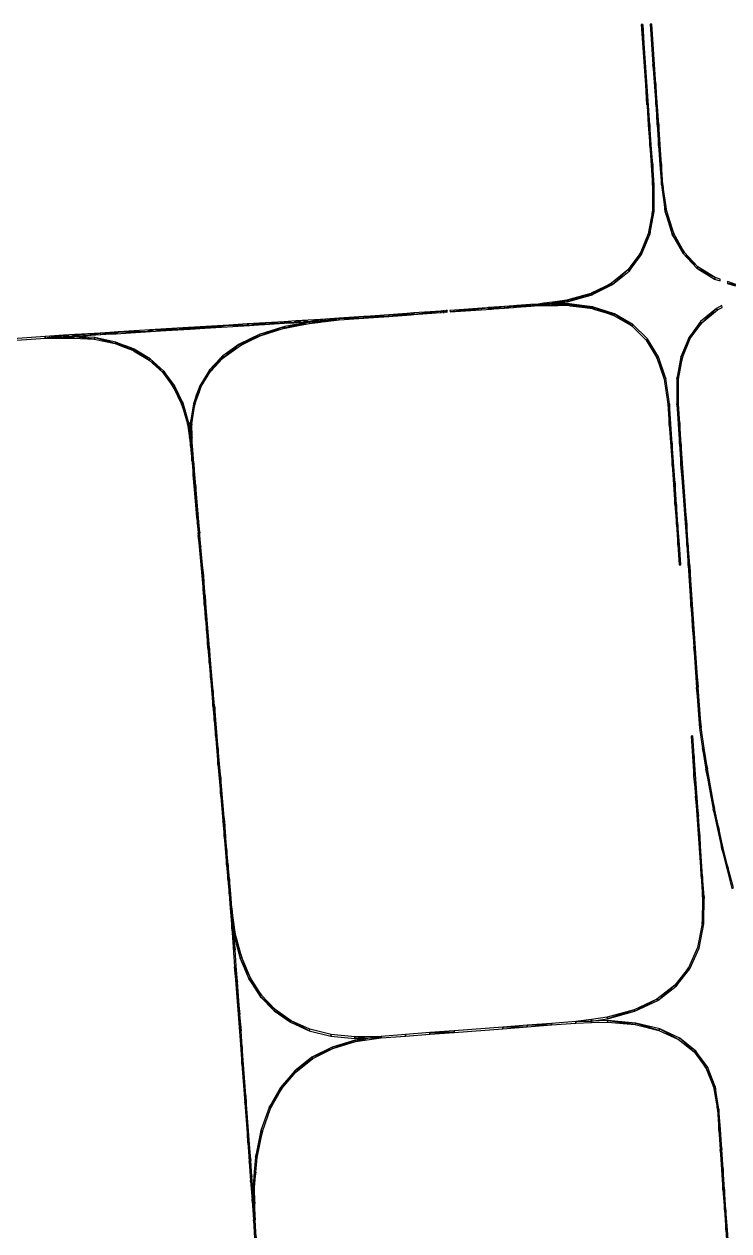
# Model space of a CAD drawing. Extents: x -9278 to 1674, y -8964 to 941.
# Drawn here: x -5703 to -4828, y -2521 to -1022 of the extents above; entities that cross this region are included whole.
import ezdxf

# ---------------------------------------------------------------- set-up
doc = ezdxf.new("R2010")
doc.units = 0

msp = doc.modelspace()

# ---------------------------------------------------------------- linework, layer by layer
at = {"layer": 'mg_to_dxf', "color": 40}
for points in [[(-4929.35, -1122.74), (-4934.36, -1022.84), (-4936.35, -1022.98), (-4931.1, -1097.8)], [(-4925.61, -1147.53), (-4934.36, -1022.84), (-4927.6, -1147.67)], [(-4918.11, -1097.27), (-4923.36, -1022.46), (-4925.35, -1022.6), (-4921.85, -1072.48)], [(-4918.35, -1122.35), (-4918.11, -1097.27), (-4921.85, -1072.48)], [(-4916.6, -1147.29), (-4918.11, -1097.27), (-4918.35, -1122.35)], [(-4914.61, -1147.15), (-4918.11, -1097.27), (-4916.6, -1147.29)], [(-4925.85, -1172.61), (-4925.85, -1172.61), (-4925.61, -1147.53), (-4927.6, -1147.67)], [(-4923.86, -1172.47), (-4923.86, -1172.47), (-4925.61, -1147.53), (-4925.85, -1172.61)], [(-4914.85, -1172.23), (-4914.85, -1172.23), (-4914.61, -1147.15), (-4916.6, -1147.29)], [(-4914.85, -1172.23), (-4914.85, -1172.23), (-4911.11, -1197.03), (-4914.61, -1147.15)], [(-4923.86, -1172.47), (-4923.86, -1172.47), (-4925.85, -1172.61), (-4922.11, -1197.41)], [(-4922.35, -1222.49), (-4922.11, -1197.41), (-4925.85, -1172.61)], [(-4914.85, -1172.23), (-4914.85, -1172.23), (-4913.1, -1197.17), (-4911.11, -1197.03)], [(-4920.36, -1222.35), (-4922.11, -1197.41), (-4922.35, -1222.49)], [(-4911.11, -1197.03), (-4911.11, -1197.03), (-4913.1, -1197.17), (-4911.35, -1222.11)], [(-4911.11, -1197.03), (-4911.11, -1197.03), (-4911.35, -1222.11), (-4909.36, -1221.97)], [(-4922.35, -1222.49), (-4922.47, -1254.68), (-4920.48, -1255.01), (-4920.36, -1222.35)], [(-4906.72, -1255.32), (-4909.36, -1221.97), (-4911.35, -1222.11)], [(-4904.79, -1254.7), (-4909.36, -1221.97), (-4906.72, -1255.32)], [(-4922.47, -1254.68), (-4927.63, -1282.95), (-4925.69, -1283.69)], [(-4920.48, -1255.01), (-4922.47, -1254.68), (-4925.69, -1283.69)], [(-4904.79, -1254.7), (-4906.72, -1255.32), (-4896.02, -1282.59)], [(-4896.02, -1282.59), (-4906.72, -1255.32), (-4897.83, -1283.62)], [(-4925.69, -1283.69), (-4927.63, -1282.95), (-4937.81, -1307.28)], [(-4936.01, -1308.38), (-4925.69, -1283.69), (-4937.81, -1307.28)], [(-4897.83, -1283.62), (-4883.06, -1305.63), (-4896.02, -1282.59)], [(-4897.83, -1283.62), (-4884.68, -1306.99), (-4883.06, -1305.63)], [(-4937.81, -1307.28), (-4953.03, -1327.69), (-4951.43, -1329.08)], [(-4936.01, -1308.38), (-4937.81, -1307.28), (-4951.43, -1329.08)], [(-4884.68, -1306.99), (-4865.89, -1323.81), (-4883.06, -1305.63)], [(-4867.27, -1325.44), (-4865.89, -1323.81), (-4884.68, -1306.99)], [(-4973.29, -1344.16), (-4971.95, -1345.79), (-4953.03, -1327.69)], [(-4971.95, -1345.79), (-4951.43, -1329.08), (-4953.03, -1327.69)], [(-4844.53, -1337.15), (-4865.89, -1323.81), (-4867.27, -1325.44)], [(-4844.53, -1337.15), (-4867.27, -1325.44), (-4845.6, -1338.97)], [(-4982.12, -1348.54), (-4982.07, -1349.35), (-4973.29, -1344.16)], [(-4982.07, -1349.35), (-4971.95, -1345.79), (-4973.29, -1344.16)], [(-4982.07, -1349.35), (-4981.97, -1350.76), (-4971.95, -1345.79)], [(-4838.33, -1341.39), (-4838.48, -1339.15), (-4844.53, -1337.15), (-4845.6, -1338.97)], [(-4829.25, -1342.22), (-4829.09, -1344.46), (-4818.97, -1345.63)], [(-4819.67, -1347.58), (-4818.97, -1345.63), (-4829.09, -1344.46)], [(-5027.41, -1364.89), (-5007.94, -1360.02), (-5008, -1359.38)], [(-5027.41, -1364.89), (-5026.7, -1366.68), (-5007.94, -1360.02)], [(-5026.7, -1366.68), (-5007.8, -1361.42), (-5007.94, -1360.02)], [(-5026.7, -1366.68), (-5026.66, -1366.78), (-5007.8, -1361.42)], [(-4999.11, -1356.89), (-4999.12, -1356.86), (-5008, -1359.38)], [(-4999.11, -1356.89), (-5008, -1359.38), (-5007.94, -1360.02)], [(-4998.62, -1358.81), (-4999.11, -1356.89), (-5007.94, -1360.02)], [(-4998.62, -1358.81), (-5007.94, -1360.02), (-5007.8, -1361.42)], [(-4999.12, -1356.86), (-4999.11, -1356.89), (-4998.57, -1356.7)], [(-4999.11, -1356.89), (-4998.62, -1358.81), (-4998.57, -1356.7)], [(-4998.62, -1358.81), (-4997.57, -1358.51), (-4998.57, -1356.7)], [(-4982.07, -1349.35), (-4982.12, -1348.54), (-4998.57, -1356.7)], [(-4982.07, -1349.35), (-4998.57, -1356.7), (-4997.57, -1358.51)], [(-4981.97, -1350.76), (-4982.07, -1349.35), (-4997.57, -1358.51)], [(-5182.56, -1378.48), (-5182.39, -1380.48), (-5181.56, -1378.41)], [(-5182.39, -1380.48), (-5181.39, -1380.41), (-5181.56, -1378.41)], [(-5179.57, -1378.27), (-5180.56, -1378.34), (-5180.4, -1380.33)], [(-5179.4, -1380.26), (-5179.57, -1378.27), (-5180.4, -1380.33)], [(-5177.57, -1378.13), (-5178.57, -1378.2), (-5178.4, -1380.19)], [(-5177.4, -1380.12), (-5177.57, -1378.13), (-5178.4, -1380.19)], [(-5173.97, -1377.87), (-5173.8, -1379.86), (-5122.51, -1374.18)], [(-5173.8, -1379.86), (-5122.37, -1376.17), (-5122.51, -1374.18)], [(-5106.18, -1373), (-5126.12, -1374.43), (-5125.98, -1376.43)], [(-5106.01, -1375), (-5106.18, -1373), (-5125.98, -1376.43)], [(-5106.18, -1373), (-5106.01, -1375), (-5095.18, -1372.22)], [(-5106.01, -1375), (-5095.04, -1374.21), (-5095.18, -1372.22)], [(-5090.83, -1372.18), (-5090.76, -1371.9), (-5095.18, -1372.22)], [(-5091.25, -1373.94), (-5090.83, -1372.18), (-5095.18, -1372.22)], [(-5091.25, -1373.94), (-5095.18, -1372.22), (-5095.04, -1374.21)], [(-5073.58, -1372.67), (-5090.83, -1372.18), (-5091.25, -1373.94)], [(-5073.65, -1372.06), (-5090.76, -1371.9), (-5090.83, -1372.18)], [(-5073.58, -1372.67), (-5073.65, -1372.06), (-5090.83, -1372.18)], [(-5073.65, -1372.06), (-5073.81, -1370.68), (-5090.76, -1371.9)], [(-5073.81, -1370.68), (-5073.65, -1372.06), (-5064.25, -1370)], [(-5073.65, -1372.06), (-5064.11, -1371.99), (-5064.25, -1370)], [(-5073.65, -1372.06), (-5073.58, -1372.67), (-5064.11, -1371.99)], [(-5057.41, -1369.91), (-5057.22, -1369.07), (-5064.25, -1370)], [(-5057.68, -1371.14), (-5057.41, -1369.91), (-5064.25, -1370)], [(-5057.68, -1371.14), (-5064.25, -1370), (-5064.11, -1371.99)], [(-5057.85, -1371.91), (-5057.68, -1371.14), (-5064.11, -1371.99)], [(-5057.85, -1371.91), (-5046.28, -1371.76), (-5047.4, -1369.78)], [(-5057.68, -1371.14), (-5057.85, -1371.91), (-5047.4, -1369.78)], [(-5057.41, -1369.91), (-5057.68, -1371.14), (-5047.4, -1369.78)], [(-5057.22, -1369.07), (-5057.41, -1369.91), (-5047.4, -1369.78)], [(-5057.22, -1369.07), (-5047.4, -1369.78), (-5046.57, -1367.66)], [(-5040.17, -1368.82), (-5046.57, -1367.66), (-5047.4, -1369.78)], [(-5039.98, -1370.46), (-5040.07, -1369.68), (-5047.4, -1369.78)], [(-5046.28, -1371.76), (-5039.98, -1370.46), (-5047.4, -1369.78)], [(-5040.32, -1367.51), (-5040.4, -1366.84), (-5046.57, -1367.66)], [(-5040.17, -1368.82), (-5040.32, -1367.51), (-5046.57, -1367.66)], [(-5046.28, -1371.76), (-5039.84, -1371.67), (-5039.98, -1370.46)], [(-5040.4, -1366.84), (-5040.32, -1367.51), (-5028.9, -1365.31)], [(-5040.32, -1367.51), (-5028.29, -1367.24), (-5028.9, -1365.31)], [(-5040.32, -1367.51), (-5040.17, -1368.82), (-5028.29, -1367.24)], [(-5028.13, -1369.53), (-5040.07, -1369.68), (-5039.98, -1370.46)], [(-5028.13, -1369.53), (-5039.98, -1370.46), (-5028.46, -1371.52)], [(-5039.98, -1370.46), (-5039.84, -1371.67), (-5028.46, -1371.52)], [(-5027.41, -1364.89), (-5028.9, -1365.31), (-5028.29, -1367.24)], [(-5025.35, -1370.07), (-5028.13, -1369.53), (-5028.46, -1371.52)], [(-5024.57, -1372.03), (-5025.35, -1370.07), (-5028.46, -1371.52)], [(-5026.7, -1366.68), (-5027.41, -1364.89), (-5028.29, -1367.24)], [(-5026.66, -1366.78), (-5026.7, -1366.68), (-5028.29, -1367.24)], [(-5025.35, -1370.07), (-5025.43, -1369.88), (-5028.13, -1369.53)], [(-5025.43, -1369.88), (-5025.35, -1370.07), (-5006.74, -1372.3)], [(-5025.35, -1370.07), (-5024.57, -1372.03), (-5006.6, -1373.73)], [(-5025.35, -1370.07), (-5006.6, -1373.73), (-5006.74, -1372.3)], [(-5024.57, -1372.03), (-5006.54, -1374.36), (-5006.6, -1373.73)], [(-5006.74, -1372.3), (-5006.6, -1373.73), (-4996.51, -1373.62)], [(-5006.6, -1373.73), (-4997.26, -1375.56), (-4996.51, -1373.62)], [(-5006.6, -1373.73), (-5006.54, -1374.36), (-4997.26, -1375.56)], [(-4994.59, -1374.4), (-4996.51, -1373.62), (-4997.26, -1375.56)], [(-4994.02, -1376.59), (-4994.59, -1374.4), (-4997.26, -1375.56)], [(-4994.59, -1374.4), (-4994.63, -1374.23), (-4996.51, -1373.62)], [(-4979.99, -1378.9), (-4994.63, -1374.23), (-4994.59, -1374.4)], [(-4979.9, -1380.31), (-4979.99, -1378.9), (-4994.59, -1374.4)], [(-4979.9, -1380.31), (-4994.59, -1374.4), (-4994.02, -1376.59)], [(-4979.84, -1381.11), (-4979.9, -1380.31), (-4994.02, -1376.59)], [(-4843.07, -1375.48), (-4862.63, -1391.89), (-4861.01, -1393.25)], [(-4841.71, -1377.08), (-4843.07, -1375.48), (-4861.01, -1393.25)], [(-4836.19, -1371.88), (-4843.07, -1375.48), (-4841.71, -1377.08), (-4836.03, -1374.11)], [(-5410.29, -1393.82), (-5410.78, -1394.64), (-5402.99, -1393.37)], [(-5410.78, -1394.64), (-5404.32, -1395.45), (-5402.99, -1393.37)], [(-5404.32, -1395.45), (-5385.86, -1394.32), (-5402.99, -1393.37)], [(-5402.99, -1393.37), (-5385.86, -1394.32), (-5380.17, -1391.96)], [(-5380.17, -1391.96), (-5385.86, -1394.32), (-5379.42, -1393.92)], [(-5379.72, -1392.01), (-5379.73, -1391.94), (-5380.17, -1391.96)], [(-5379.72, -1392.01), (-5380.17, -1391.96), (-5379.42, -1393.92)], [(-5365.2, -1391.04), (-5379.73, -1391.94), (-5367.4, -1393.18)], [(-5379.73, -1391.94), (-5379.72, -1392.01), (-5367.4, -1393.18)], [(-5379.72, -1392.01), (-5379.42, -1393.92), (-5367.4, -1393.18)], [(-5364.46, -1392.41), (-5365.2, -1391.04), (-5367.4, -1393.18)], [(-5364.14, -1392.98), (-5364.46, -1392.41), (-5367.4, -1393.18)], [(-5365.2, -1391.04), (-5364.46, -1392.41), (-5357.36, -1390.56)], [(-5364.46, -1392.41), (-5364.14, -1392.98), (-5357.36, -1390.56)], [(-5364.14, -1392.98), (-5348.94, -1392.04), (-5357.36, -1390.56)], [(-5363.12, -1394.86), (-5362.69, -1395.64), (-5348.94, -1392.04)], [(-5362.69, -1395.64), (-5362.11, -1396.7), (-5348.94, -1392.04)], [(-5362.11, -1396.7), (-5348.42, -1393.99), (-5348.94, -1392.04)], [(-5334.54, -1389.16), (-5357.36, -1390.56), (-5348.94, -1392.04)], [(-5334.6, -1391.16), (-5334.54, -1389.16), (-5348.94, -1392.04)], [(-5334.72, -1392.41), (-5334.6, -1391.16), (-5348.94, -1392.04)], [(-5334.72, -1392.41), (-5348.94, -1392.04), (-5348.42, -1393.99)], [(-5334.6, -1391.16), (-5334.72, -1392.41), (-5330.01, -1391.87)], [(-5334.43, -1389.2), (-5334.54, -1389.16), (-5334.6, -1391.16)], [(-5334.43, -1389.2), (-5334.6, -1391.16), (-5330.27, -1390.9)], [(-5330.27, -1390.9), (-5334.6, -1391.16), (-5330.01, -1391.87)], [(-5334.43, -1389.2), (-5334.43, -1389.15), (-5334.54, -1389.16)], [(-5328.53, -1388.78), (-5334.43, -1389.15), (-5330.27, -1390.9)], [(-5334.43, -1389.15), (-5334.43, -1389.2), (-5330.27, -1390.9)], [(-5328.44, -1390.59), (-5328.53, -1388.78), (-5330.27, -1390.9)], [(-5328.43, -1390.78), (-5328.44, -1390.59), (-5330.27, -1390.9)], [(-5328.43, -1390.78), (-5330.27, -1390.9), (-5330.01, -1391.87)], [(-5328.39, -1391.68), (-5328.43, -1390.78), (-5330.01, -1391.87)], [(-5328.53, -1388.78), (-5328.44, -1390.59), (-5311.73, -1387.75)], [(-5328.44, -1390.59), (-5311.6, -1389.75), (-5311.73, -1387.75)], [(-5328.44, -1390.59), (-5328.43, -1390.78), (-5311.6, -1389.75)], [(-5328.43, -1390.78), (-5328.39, -1391.68), (-5311.6, -1389.75)], [(-5280.79, -1385.53), (-5311.73, -1387.75), (-5280.66, -1387.53)], [(-5280.66, -1387.53), (-5311.73, -1387.75), (-5311.6, -1389.75)], [(-5273.34, -1385.48), (-5272.78, -1384.96), (-5280.79, -1385.53)], [(-5275.1, -1387.13), (-5273.34, -1385.48), (-5280.79, -1385.53)], [(-5275.1, -1387.13), (-5280.79, -1385.53), (-5280.66, -1387.53)], [(-5273.34, -1385.48), (-5275.1, -1387.13), (-5249.72, -1385.31)], [(-5272.78, -1384.96), (-5273.34, -1385.48), (-5249.72, -1385.31)], [(-5272.78, -1384.96), (-5249.72, -1385.31), (-5249.86, -1383.31)], [(-5222.98, -1383.12), (-5227.66, -1381.72), (-5249.86, -1383.31)], [(-5222.98, -1383.12), (-5249.86, -1383.31), (-5249.72, -1385.31)], [(-5222.25, -1383.34), (-5222.98, -1383.12), (-5249.72, -1385.31)], [(-5227.66, -1381.72), (-5222.98, -1383.12), (-5218.92, -1381.09)], [(-5222.98, -1383.12), (-5218.79, -1383.09), (-5218.92, -1381.09)], [(-5222.98, -1383.12), (-5222.25, -1383.34), (-5218.79, -1383.09)], [(-5185.42, -1378.69), (-5218.92, -1381.09), (-5218.79, -1383.09)], [(-5185.25, -1380.68), (-5185.42, -1378.69), (-5218.79, -1383.09)], [(-5183.56, -1378.56), (-5184.55, -1378.63), (-5184.38, -1380.62)], [(-5183.39, -1380.55), (-5183.56, -1378.56), (-5184.38, -1380.62)], [(-4979.99, -1378.9), (-4979.9, -1380.31), (-4969.4, -1382.29)], [(-4979.9, -1380.31), (-4979.84, -1381.11), (-4970.49, -1384.09)], [(-4979.9, -1380.31), (-4970.49, -1384.09), (-4969.4, -1382.29)], [(-4970.49, -1384.09), (-4948.17, -1397.12), (-4969.4, -1382.29)], [(-4948.17, -1397.12), (-4946.78, -1395.52), (-4969.4, -1382.29)], [(-4877.33, -1411.93), (-4861.01, -1393.25), (-4862.63, -1391.89)], [(-4875.52, -1413), (-4861.01, -1393.25), (-4877.33, -1411.93)], [(-5653.4, -1408.78), (-5644.31, -1410.23), (-5639.74, -1407.94)], [(-5644.31, -1410.23), (-5640.09, -1409.32), (-5639.74, -1407.94)], [(-5640.25, -1409.98), (-5625.85, -1409.09), (-5631.14, -1407.41)], [(-5640.09, -1409.32), (-5640.25, -1409.98), (-5631.14, -1407.41)], [(-5639.74, -1407.94), (-5640.09, -1409.32), (-5631.14, -1407.41)], [(-5608.32, -1406.01), (-5631.14, -1407.41), (-5625.85, -1409.09)], [(-5607.39, -1407.95), (-5608.32, -1406.01), (-5625.85, -1409.09)], [(-5596.45, -1405.28), (-5608.32, -1406.01), (-5607.39, -1407.95)], [(-5595.66, -1406.16), (-5596.45, -1405.28), (-5607.39, -1407.95)], [(-5594.73, -1407.17), (-5595.66, -1406.16), (-5607.39, -1407.95)], [(-5596.45, -1405.28), (-5595.66, -1406.16), (-5585.51, -1404.6)], [(-5595.66, -1406.16), (-5588.93, -1406.82), (-5585.51, -1404.6)], [(-5595.66, -1406.16), (-5594.73, -1407.17), (-5588.93, -1406.82)], [(-5588.93, -1406.82), (-5552.01, -1404.54), (-5585.51, -1404.6)], [(-5585.51, -1404.6), (-5552.01, -1404.54), (-5539.88, -1401.79)], [(-5552.01, -1404.54), (-5533.55, -1403.41), (-5539.88, -1401.79)], [(-5510.1, -1401.41), (-5505.65, -1399.69), (-5539.88, -1401.79)], [(-5510.1, -1401.41), (-5539.88, -1401.79), (-5533.55, -1403.41)], [(-5511.8, -1402.07), (-5510.1, -1401.41), (-5533.55, -1403.41)], [(-5510.1, -1401.41), (-5511.8, -1402.07), (-5496.63, -1401.14)], [(-5505.65, -1399.69), (-5510.1, -1401.41), (-5448.62, -1396.18)], [(-5510.1, -1401.41), (-5496.63, -1401.14), (-5448.62, -1396.18)], [(-5496.63, -1401.14), (-5478.16, -1400), (-5448.62, -1396.18)], [(-5478.16, -1400), (-5422.78, -1396.59), (-5448.62, -1396.18)], [(-5422.78, -1396.59), (-5425.8, -1394.77), (-5448.62, -1396.18)], [(-5410.29, -1393.82), (-5425.8, -1394.77), (-5422.78, -1396.59)], [(-5422.05, -1413.35), (-5423.06, -1415.02), (-5410.88, -1407.95)], [(-5423.06, -1415.02), (-5409.72, -1409.69), (-5410.88, -1407.95)], [(-5410.78, -1394.64), (-5410.29, -1393.82), (-5422.78, -1396.59)], [(-5411.54, -1395.9), (-5410.78, -1394.64), (-5422.78, -1396.59)], [(-5410.78, -1394.64), (-5411.54, -1395.9), (-5404.32, -1395.45)], [(-5382.01, -1398.61), (-5410.88, -1407.95), (-5409.72, -1409.69)], [(-5381.15, -1400.47), (-5382.01, -1398.61), (-5409.72, -1409.69)], [(-5378.78, -1397.97), (-5382.01, -1398.61), (-5381.15, -1400.47)], [(-5378.49, -1399.77), (-5378.78, -1397.97), (-5381.15, -1400.47)], [(-5378.47, -1399.94), (-5378.49, -1399.77), (-5381.15, -1400.47)], [(-5363.12, -1394.86), (-5378.78, -1397.97), (-5378.49, -1399.77)], [(-5362.69, -1395.64), (-5363.12, -1394.86), (-5378.49, -1399.77)], [(-5362.69, -1395.64), (-5378.49, -1399.77), (-5378.47, -1399.94)], [(-5362.11, -1396.7), (-5362.69, -1395.64), (-5378.47, -1399.94)], [(-4930.29, -1414.66), (-4928.66, -1413.32), (-4946.78, -1395.52), (-4948.17, -1397.12)], [(-5945.53, -1431.55), (-5676.64, -1412.22), (-5676.77, -1410.22), (-5945.68, -1429.56)], [(-5653.96, -1408.82), (-5676.77, -1410.22), (-5676.64, -1412.22)], [(-5653.96, -1408.82), (-5676.64, -1412.22), (-5653.28, -1410.78)], [(-5653.19, -1412.22), (-5653.28, -1410.78), (-5676.64, -1412.22)], [(-5653.39, -1408.9), (-5653.4, -1408.78), (-5653.96, -1408.82)], [(-5653.39, -1408.9), (-5653.96, -1408.82), (-5653.28, -1410.78)], [(-5653.39, -1408.9), (-5653.28, -1410.78), (-5644.31, -1410.23)], [(-5644.55, -1412.23), (-5644.31, -1410.23), (-5653.28, -1410.78)], [(-5653.19, -1412.22), (-5644.55, -1412.23), (-5653.28, -1410.78)], [(-5644.31, -1410.23), (-5644.55, -1412.23), (-5640.86, -1412.42)], [(-5640.25, -1409.98), (-5640.09, -1409.32), (-5644.31, -1410.23)], [(-5640.37, -1410.43), (-5644.31, -1410.23), (-5640.86, -1412.42)], [(-5640.86, -1412.42), (-5615.6, -1413.71), (-5640.37, -1410.43)], [(-5615.6, -1413.71), (-5615.02, -1411.74), (-5640.37, -1410.43)], [(-5615.6, -1413.71), (-5589.75, -1419.21), (-5615.02, -1411.74)], [(-5589.75, -1419.21), (-5588.87, -1417.32), (-5615.02, -1411.74)], [(-5582.96, -1420.16), (-5588.87, -1417.32), (-5589.75, -1419.21)], [(-5580.72, -1422.65), (-5582.96, -1420.16), (-5589.75, -1419.21)], [(-5582.96, -1420.16), (-5583.79, -1419.25), (-5588.87, -1417.32)], [(-5569.87, -1424.57), (-5583.79, -1419.25), (-5582.96, -1420.16)], [(-5572.07, -1425.42), (-5569.87, -1424.57), (-5582.96, -1420.16)], [(-5572.07, -1425.42), (-5582.96, -1420.16), (-5580.72, -1422.65)], [(-5572.74, -1425.68), (-5572.07, -1425.42), (-5580.72, -1422.65)], [(-5435.57, -1419.89), (-5456.08, -1434.45), (-5454.46, -1435.83)], [(-5434.16, -1421.47), (-5435.57, -1419.89), (-5454.46, -1435.83)], [(-5423.06, -1415.02), (-5422.05, -1413.35), (-5435.57, -1419.89)], [(-5423.06, -1415.02), (-5435.57, -1419.89), (-5434.16, -1421.47)], [(-5423.99, -1416.57), (-5423.06, -1415.02), (-5434.16, -1421.47)], [(-5423.06, -1415.02), (-5423.99, -1416.57), (-5409.72, -1409.69)], [(-4916.85, -1436.69), (-4928.66, -1413.32), (-4930.29, -1414.66)], [(-4916.85, -1436.69), (-4915.04, -1435.68), (-4928.66, -1413.32)], [(-4875.52, -1413), (-4877.33, -1411.93), (-4887.17, -1435.61)], [(-4875.52, -1413), (-4887.17, -1435.61), (-4885.24, -1436.33)], [(-5572.07, -1425.42), (-5572.74, -1425.68), (-5567.01, -1427.87)], [(-5572.07, -1425.42), (-5567.01, -1427.87), (-5569.87, -1424.57)], [(-5567.01, -1427.87), (-5565.86, -1426.1), (-5569.87, -1424.57)], [(-5565.86, -1426.1), (-5567.01, -1427.87), (-5566.73, -1428.04)], [(-5565.86, -1426.1), (-5566.73, -1428.04), (-5562.76, -1428.38)], [(-5562.76, -1428.38), (-5566.73, -1428.04), (-5547.38, -1439.7)], [(-5562.76, -1428.38), (-5561.97, -1428.45), (-5565.86, -1426.1)], [(-5547.38, -1439.7), (-5561.97, -1428.45), (-5562.76, -1428.38)], [(-5547.38, -1439.7), (-5546, -1438.09), (-5561.97, -1428.45)], [(-5547.38, -1439.7), (-5530.86, -1454.69), (-5546, -1438.09)], [(-5530.86, -1454.69), (-5529.29, -1453.28), (-5546, -1438.09)], [(-5458.87, -1437.38), (-5472.41, -1451.61), (-5470.63, -1452.75)], [(-5458.44, -1437.41), (-5458.87, -1437.38), (-5470.63, -1452.75)], [(-5456.17, -1437.61), (-5458.44, -1437.41), (-5470.63, -1452.75)], [(-5458.87, -1437.38), (-5458.44, -1437.41), (-5456.08, -1434.45)], [(-5458.44, -1437.41), (-5456.17, -1437.61), (-5456.08, -1434.45)], [(-5456.17, -1437.61), (-5454.46, -1435.83), (-5456.08, -1434.45)], [(-4915.04, -1435.68), (-4916.85, -1436.69), (-4905.92, -1462.62)], [(-4905.92, -1462.62), (-4916.85, -1436.69), (-4907.85, -1463.22)], [(-4887.17, -1435.61), (-4892.16, -1462.93), (-4885.24, -1436.33)], [(-4885.24, -1436.33), (-4892.16, -1462.93), (-4890.16, -1463.24)], [(-5529.29, -1453.28), (-5530.86, -1454.69), (-5517.61, -1472.65)], [(-5515.73, -1471.69), (-5529.29, -1453.28), (-5517.61, -1472.65)], [(-5470.84, -1453.1), (-5473.75, -1454.32), (-5482.66, -1472.25)], [(-5474.18, -1454.5), (-5473.75, -1454.32), (-5472.41, -1451.61)], [(-5473.75, -1454.32), (-5470.84, -1453.1), (-5472.41, -1451.61)], [(-5470.84, -1453.1), (-5470.63, -1452.75), (-5472.41, -1451.61)], [(-5474.18, -1454.5), (-5484.56, -1471.37), (-5482.66, -1472.25)], [(-5473.75, -1454.32), (-5474.18, -1454.5), (-5482.66, -1472.25)], [(-4903.29, -1494.26), (-4901.3, -1494.11), (-4905.92, -1462.62), (-4907.85, -1463.22)], [(-4892.16, -1462.93), (-4892.29, -1493.87), (-4890.3, -1493.73), (-4890.16, -1463.24)], [(-5517.61, -1472.65), (-5516.43, -1472.16), (-5515.73, -1471.69)], [(-5516.43, -1472.16), (-5517.61, -1472.65), (-5517.46, -1472.85)], [(-5515.66, -1471.84), (-5516.43, -1472.16), (-5517.46, -1472.85)], [(-5515.66, -1471.84), (-5517.46, -1472.85), (-5505.32, -1493.3)], [(-5505.32, -1493.3), (-5517.46, -1472.85), (-5507.17, -1494.17)], [(-5516.43, -1472.16), (-5515.66, -1471.84), (-5515.73, -1471.69)], [(-5488.52, -1482.51), (-5492.53, -1493.75), (-5490.55, -1494.31)], [(-5485.37, -1479.83), (-5487.17, -1481.35), (-5490.55, -1494.31)], [(-5487.17, -1481.35), (-5488.52, -1482.51), (-5490.55, -1494.31)], [(-5488.52, -1482.51), (-5487.17, -1481.35), (-5484.56, -1471.37)], [(-5487.17, -1481.35), (-5485.37, -1479.83), (-5484.56, -1471.37)], [(-5485.37, -1479.83), (-5482.66, -1472.25), (-5484.56, -1471.37)], [(-5504.5, -1496.1), (-5505.32, -1493.3), (-5507.17, -1494.17)], [(-5506.19, -1497.53), (-5505.96, -1497.35), (-5507.17, -1494.17)], [(-5505.96, -1497.35), (-5504.5, -1496.1), (-5507.17, -1494.17)], [(-5505.96, -1497.35), (-5506.19, -1497.53), (-5498.05, -1518.12)], [(-5506.19, -1497.53), (-5499.99, -1518.67), (-5498.05, -1518.12)], [(-5504.5, -1496.1), (-5505.96, -1497.35), (-5498.05, -1518.12)], [(-5492.53, -1493.75), (-5496.32, -1518.73), (-5490.55, -1494.31)], [(-5490.55, -1494.31), (-5496.32, -1518.73), (-5494.31, -1518.95)], [(-4901.54, -1519.19), (-4901.54, -1519.19), (-4901.3, -1494.11), (-4903.29, -1494.26)], [(-4897.8, -1543.99), (-4897.8, -1543.99), (-4901.3, -1494.11), (-4901.54, -1519.19)], [(-4888.54, -1518.83), (-4888.54, -1518.83), (-4890.3, -1493.73), (-4892.29, -1493.87)], [(-4888.54, -1518.83), (-4888.54, -1518.83), (-4892.29, -1493.87), (-4888.77, -1544.07)], [(-5496.14, -1531.12), (-5498.05, -1518.12), (-5499.99, -1518.67)], [(-5497.45, -1535.99), (-5496.14, -1531.12), (-5499.99, -1518.67)], [(-5496.14, -1531.12), (-5494.31, -1518.95), (-5496.32, -1518.73)], [(-5494.08, -1535.81), (-5494.31, -1518.95), (-5496.14, -1531.12)], [(-4898.04, -1569.07), (-4898.04, -1569.07), (-4897.8, -1543.99), (-4901.54, -1519.19)], [(-4888.54, -1518.83), (-4888.54, -1518.83), (-4888.77, -1544.07), (-4886.78, -1543.93)], [(-5497.45, -1535.99), (-5496.08, -1535.92), (-5496.14, -1531.12)], [(-5496.08, -1535.92), (-5497.45, -1535.99), (-5495.93, -1546.32)], [(-5496.08, -1535.92), (-5495.44, -1535.88), (-5496.14, -1531.12)], [(-5495.44, -1535.88), (-5494.08, -1535.81), (-5496.14, -1531.12)], [(-5496.08, -1535.92), (-5495.93, -1546.32), (-5495.44, -1535.88)], [(-5495.93, -1546.32), (-5493.94, -1546.15), (-5495.44, -1535.88)], [(-5494.08, -1535.81), (-5495.44, -1535.88), (-5493.94, -1546.15)], [(-5493.94, -1546.15), (-5495.93, -1546.32), (-5494.39, -1564.26)], [(-5493.3, -1567.11), (-5493.94, -1546.15), (-5494.39, -1564.26)], [(-5493.3, -1567.11), (-5492.91, -1567.3), (-5493.94, -1546.15)], [(-5492.91, -1567.3), (-5492.58, -1567.44), (-5493.94, -1546.15)], [(-5492.58, -1567.44), (-5492.09, -1567.67), (-5493.94, -1546.15)], [(-4898.04, -1569.07), (-4898.04, -1569.07), (-4894.3, -1593.87), (-4897.8, -1543.99)], [(-4886.78, -1543.93), (-4886.78, -1543.93), (-4888.77, -1544.07), (-4887.01, -1569.17)], [(-4886.78, -1543.93), (-4886.78, -1543.93), (-4887.01, -1569.17), (-4879.74, -1644.34)], [(-5494.18, -1566.72), (-5493.3, -1567.11), (-5494.39, -1564.26)], [(-5493.3, -1567.11), (-5494.18, -1566.72), (-5492.85, -1582.19)], [(-5492.91, -1567.3), (-5493.3, -1567.11), (-5492.85, -1582.19)], [(-5491.52, -1595.79), (-5492.58, -1567.44), (-5492.91, -1567.3)], [(-5492.91, -1567.3), (-5492.85, -1582.19), (-5491.52, -1595.79)], [(-5490.79, -1595.76), (-5492.09, -1567.67), (-5492.58, -1567.44)], [(-5491.52, -1595.79), (-5490.79, -1595.76), (-5492.58, -1567.44)], [(-5490.79, -1595.76), (-5489.68, -1595.71), (-5492.09, -1567.67)], [(-4894.54, -1618.95), (-4894.54, -1618.95), (-4894.3, -1593.87), (-4898.04, -1569.07)], [(-4879.96, -1669.56), (-4879.74, -1644.34), (-4887.01, -1569.17)], [(-5491.68, -1595.8), (-5491.52, -1595.79), (-5492.85, -1582.19)], [(-5491.52, -1595.79), (-5491.68, -1595.8), (-5491.31, -1600.13)], [(-5490.79, -1595.76), (-5491.52, -1595.79), (-5491.31, -1600.13)], [(-5490.79, -1595.76), (-5491.31, -1600.13), (-5488.66, -1629.29)], [(-5491.31, -1600.13), (-5488.82, -1629.2), (-5488.66, -1629.29)], [(-5489.68, -1595.71), (-5490.79, -1595.76), (-5488.66, -1629.29)], [(-5489.68, -1595.71), (-5488.66, -1629.29), (-5486.7, -1630.43)], [(-4892.55, -1618.81), (-4892.55, -1618.81), (-4894.3, -1593.87), (-4894.54, -1618.95)], [(-5488.66, -1629.29), (-5488.82, -1629.2), (-5488.23, -1636)], [(-5488.23, -1636), (-5486.7, -1630.43), (-5488.66, -1629.29)], [(-5488.23, -1636), (-5486.24, -1635.83), (-5486.7, -1630.43)], [(-4892.79, -1643.89), (-4892.79, -1643.89), (-4892.55, -1618.81), (-4894.54, -1618.95)], [(-4892.79, -1643.89), (-4892.79, -1643.89), (-4890.8, -1643.75), (-4892.55, -1618.81)], [(-5485.83, -1640.55), (-5486.24, -1635.83), (-5488.23, -1636)], [(-5487.76, -1641.49), (-5485.83, -1640.55), (-5488.23, -1636)], [(-5485.83, -1640.55), (-5487.76, -1641.49), (-5484.7, -1653.77)], [(-5487.76, -1641.49), (-5486.69, -1653.94), (-5484.7, -1653.77)], [(-4892.79, -1643.89), (-4892.79, -1643.89), (-4891.04, -1668.83), (-4890.8, -1643.75)], [(-4890.8, -1643.75), (-4890.8, -1643.75), (-4891.04, -1668.83), (-4889.05, -1668.69)], [(-4877.98, -1669.44), (-4879.74, -1644.34), (-4879.96, -1669.56)], [(-5484.7, -1653.77), (-5486.69, -1653.94), (-5486, -1657.41)], [(-5486.39, -1657.44), (-5486.26, -1657.43), (-5486.69, -1653.94)], [(-5486.26, -1657.43), (-5486, -1657.41), (-5486.69, -1653.94)], [(-5486.26, -1657.43), (-5486.39, -1657.44), (-5480.08, -1707.58)], [(-5486.39, -1657.44), (-5480.54, -1725.68), (-5480.08, -1707.58)], [(-5486, -1657.41), (-5486.26, -1657.43), (-5483.16, -1671.7)], [(-5486.26, -1657.43), (-5480.08, -1707.58), (-5483.16, -1671.7)], [(-5484.4, -1657.26), (-5484.7, -1653.77), (-5486, -1657.41)], [(-5484.4, -1657.26), (-5486, -1657.41), (-5483.16, -1671.7)], [(-4889.29, -1693.76), (-4887.3, -1693.62), (-4889.05, -1668.69), (-4891.04, -1668.83)], [(-4878.2, -1694.66), (-4877.98, -1669.44), (-4879.96, -1669.56)], [(-4876.22, -1694.54), (-4877.98, -1669.44), (-4878.2, -1694.66)], [(-5479.41, -1729.83), (-5480.08, -1707.58), (-5480.54, -1725.68)], [(-5479.41, -1729.83), (-5478.6, -1730.98), (-5480.08, -1707.58)], [(-5478.6, -1730.98), (-5478, -1731.81), (-5480.08, -1707.58)], [(-4874.66, -1745.11), (-4874.66, -1745.11), (-4876.22, -1694.54), (-4878.2, -1694.66)], [(-4872.9, -1770.33), (-4872.9, -1770.33), (-4865.63, -1845.62), (-4876.22, -1694.54)], [(-4874.66, -1745.11), (-4874.66, -1745.11), (-4872.9, -1770.33), (-4876.22, -1694.54)], [(-5480.28, -1728.6), (-5479.41, -1729.83), (-5480.54, -1725.68)], [(-5479.41, -1729.83), (-5480.28, -1728.6), (-5479, -1743.61)], [(-5478.6, -1730.98), (-5479.41, -1729.83), (-5479, -1743.61)], [(-5478.6, -1730.98), (-5479, -1743.61), (-5477.46, -1761.55)], [(-5474.38, -1797.42), (-5478, -1731.81), (-5478.6, -1730.98)], [(-5478.6, -1730.98), (-5477.46, -1761.55), (-5475.92, -1779.49)], [(-5474.38, -1797.42), (-5472.39, -1797.25), (-5478, -1731.81)], [(-4872.9, -1770.33), (-4872.9, -1770.33), (-4871.13, -1795.56), (-4865.63, -1845.62)], [(-5472.39, -1797.25), (-5474.38, -1797.42), (-5472.84, -1815.36)], [(-5472.84, -1815.36), (-5471.3, -1833.29), (-5472.39, -1797.25)], [(-5471.3, -1833.29), (-5467.77, -1851.06), (-5472.39, -1797.25)], [(-4867.59, -1846), (-4867.59, -1846), (-4865.63, -1845.62), (-4871.13, -1795.56)], [(-5468.22, -1869.16), (-5467.77, -1851.06), (-5471.3, -1833.29)], [(-5468.22, -1869.16), (-5466.23, -1869), (-5467.77, -1851.06)], [(-4867.59, -1846), (-4867.59, -1846), (-4862.11, -1895.98), (-4865.63, -1845.62)], [(-4867.59, -1846), (-4867.59, -1846), (-4864.05, -1896.45), (-4862.11, -1895.98)], [(-5466.28, -1870.99), (-5466.23, -1869), (-5468.22, -1869.16)], [(-5467.84, -1873.61), (-5466.28, -1870.99), (-5468.22, -1869.16)], [(-5466.28, -1870.99), (-5467.84, -1873.61), (-5466.68, -1887.1)], [(-5466.17, -1870.81), (-5466.28, -1870.99), (-5466.68, -1887.1)], [(-5466.17, -1870.81), (-5466.68, -1887.1), (-5465.14, -1905.03)], [(-5466.28, -1870.99), (-5466.17, -1870.81), (-5466.23, -1869)], [(-5466.17, -1870.81), (-5466.09, -1870.66), (-5466.23, -1869)], [(-5466.09, -1870.66), (-5466.17, -1870.81), (-5465.14, -1905.03)], [(-5466.09, -1870.66), (-5465.14, -1905.03), (-5461.61, -1922.81)], [(-4864.05, -1896.45), (-4860.12, -1922.02), (-4858.18, -1921.53), (-4862.11, -1895.98)], [(-5462.06, -1940.91), (-5461.61, -1922.81), (-5465.14, -1905.03)], [(-4870.64, -1931.18), (-4872.39, -1906.24), (-4874.39, -1906.38), (-4872.64, -1931.32)], [(-5462.06, -1940.91), (-5460.07, -1940.74), (-5461.61, -1922.81)], [(-4870.89, -1956.25), (-4870.89, -1956.25), (-4870.64, -1931.18), (-4872.64, -1931.32)], [(-4865.39, -2005.99), (-4865.39, -2005.99), (-4870.64, -1931.18), (-4870.89, -1956.25)], [(-4854.26, -1947.09), (-4858.18, -1921.53), (-4860.12, -1922.02)], [(-4854.26, -1947.09), (-4860.12, -1922.02), (-4856.19, -1947.6)], [(-5458.53, -1958.68), (-5460.07, -1940.74), (-5462.06, -1940.91)], [(-5458.99, -1976.78), (-5458.53, -1958.68), (-5462.06, -1940.91)], [(-4854.26, -1947.09), (-4856.19, -1947.6), (-4845.26, -1996.49)], [(-4856.19, -1947.6), (-4847.18, -1997.05), (-4845.26, -1996.49)], [(-5453.91, -2012.49), (-5458.53, -1958.68), (-5458.99, -1976.78)], [(-4869.14, -1981.19), (-4869.14, -1981.19), (-4865.39, -2005.99), (-4870.89, -1956.25)], [(-5455.97, -2011.86), (-5453.91, -2012.49), (-5458.99, -1976.78)], [(-4865.39, -2005.99), (-4865.39, -2005.99), (-4869.14, -1981.19), (-4863.64, -2030.93)], [(-4869.14, -1981.19), (-4869.14, -1981.19), (-4862.14, -2080.95), (-4863.64, -2030.93)], [(-4845.26, -1996.49), (-4847.18, -1997.05), (-4839.88, -2021.15)], [(-4839.88, -2021.15), (-4847.18, -1997.05), (-4836.4, -2046.41)], [(-5455.53, -2012.62), (-5455.97, -2011.86), (-5455.91, -2012.65)], [(-5455.97, -2011.86), (-5455.53, -2012.62), (-5453.91, -2012.49)], [(-5453.98, -2015.25), (-5455.53, -2012.62), (-5455.91, -2012.65)], [(-5453.98, -2015.25), (-5455.91, -2012.65), (-5454.41, -2030.14)], [(-5455.53, -2012.62), (-5453.98, -2015.25), (-5453.91, -2012.49)], [(-5453.98, -2015.25), (-5454.41, -2030.14), (-5454.36, -2030.2)], [(-5453.62, -2015.86), (-5453.98, -2015.25), (-5454.36, -2030.2)], [(-5453.62, -2015.86), (-5454.36, -2030.2), (-5452.37, -2030.42)], [(-5453.98, -2015.25), (-5453.62, -2015.86), (-5453.91, -2012.49)], [(-4839.88, -2021.15), (-4836.4, -2046.41), (-4834.49, -2045.81)], [(-5454.36, -2030.2), (-5454.41, -2030.14), (-5454.37, -2030.58)], [(-5454.1, -2030.56), (-5454.36, -2030.2), (-5454.37, -2030.58)], [(-5452.12, -2033.34), (-5454.1, -2030.56), (-5454.37, -2030.58)], [(-5451.29, -2066.45), (-5450.83, -2048.36), (-5454.37, -2030.58)], [(-5452.12, -2033.34), (-5454.37, -2030.58), (-5450.83, -2048.36)], [(-5454.36, -2030.2), (-5454.1, -2030.56), (-5452.37, -2030.42)], [(-5454.1, -2030.56), (-5452.12, -2033.34), (-5452.37, -2030.42)], [(-4863.64, -2030.93), (-4863.64, -2030.93), (-4862.14, -2080.95), (-4860.14, -2080.81)], [(-5451.29, -2066.45), (-5449.3, -2066.29), (-5450.83, -2048.36)], [(-4834.49, -2045.81), (-4836.4, -2046.41), (-4828.22, -2070.42)], [(-4836.4, -2046.41), (-4830.12, -2071.05), (-4828.22, -2070.42)], [(-5449.3, -2066.29), (-5451.29, -2066.45), (-5449.75, -2084.39)], [(-5447.76, -2084.23), (-5449.3, -2066.29), (-5449.75, -2084.39)], [(-4860.39, -2105.89), (-4860.14, -2080.81), (-4862.14, -2080.95)], [(-4858.39, -2105.75), (-4860.14, -2080.81), (-4860.39, -2105.89)], [(-4828.22, -2070.42), (-4830.12, -2071.05), (-4823.85, -2095.68), (-4821.95, -2095.03)], [(-5447.76, -2084.23), (-5449.75, -2084.39), (-5448.21, -2102.33)], [(-5446.22, -2102.17), (-5447.76, -2084.23), (-5448.21, -2102.33)], [(-5444.68, -2120.1), (-5446.22, -2102.17), (-5448.21, -2102.33), (-5446.67, -2120.26)], [(-4858.67, -2139.74), (-4858.39, -2105.75), (-4860.66, -2139.41)], [(-4860.66, -2139.41), (-4858.39, -2105.75), (-4860.39, -2105.89)], [(-5444.87, -2144.44), (-5444.87, -2144.44), (-5444.68, -2120.1), (-5446.67, -2120.26)], [(-5444.87, -2144.44), (-5444.87, -2144.44), (-5440.82, -2171.77), (-5444.68, -2120.1)], [(-5440.17, -2152.69), (-5444.68, -2120.1), (-5442.32, -2151.65), (-5442.11, -2153.22)], [(-4864.55, -2169.63), (-4858.67, -2139.74), (-4860.66, -2139.41), (-4866.48, -2168.9)], [(-5444.87, -2144.44), (-5444.87, -2144.44), (-5443.07, -2168.61), (-5440.82, -2171.77)], [(-5432.54, -2181.57), (-5440.17, -2152.69), (-5442.11, -2153.22)], [(-5434.39, -2182.44), (-5432.54, -2181.57), (-5442.11, -2153.22)], [(-5441.26, -2192.79), (-5439.32, -2191.89), (-5440.82, -2171.77), (-5443.07, -2168.61)], [(-4876.04, -2195.42), (-4864.55, -2169.63), (-4866.48, -2168.9), (-4877.84, -2194.33)], [(-5421.8, -2206.75), (-5432.54, -2181.57), (-5434.39, -2182.44)], [(-5421.8, -2206.75), (-5434.39, -2182.44), (-5423.53, -2207.91)], [(-5437.82, -2212.01), (-5437.82, -2212.01), (-5439.32, -2191.89), (-5441.26, -2192.79)], [(-5434.05, -2289.48), (-5431.82, -2292.49), (-5433.32, -2272.37), (-5441.26, -2192.79)], [(-5441.26, -2192.79), (-5441.26, -2192.79), (-5433.32, -2272.37), (-5434.82, -2252.25)], [(-5437.82, -2212.01), (-5437.82, -2212.01), (-5441.26, -2192.79), (-5434.82, -2252.25)], [(-4894.75, -2215.73), (-4893.14, -2217.11), (-4877.84, -2194.33)], [(-4877.84, -2194.33), (-4893.14, -2217.11), (-4876.04, -2195.42)], [(-5421.8, -2206.75), (-5423.53, -2207.91), (-5407.95, -2228.22)], [(-5407.95, -2228.22), (-5423.53, -2207.91), (-5409.52, -2229.63)], [(-4915.85, -2234.7), (-4894.75, -2215.73), (-4917.19, -2233.08)], [(-4893.14, -2217.11), (-4894.75, -2215.73), (-4915.85, -2234.7)], [(-5390.98, -2245.99), (-5407.95, -2228.22), (-5409.52, -2229.63)], [(-5392.35, -2247.6), (-5390.98, -2245.99), (-5409.52, -2229.63)], [(-5370.9, -2260.06), (-5390.98, -2245.99), (-5392.35, -2247.6)], [(-4978.7, -2255.64), (-4978.09, -2257.57), (-4945.18, -2246.38)], [(-4978.09, -2257.57), (-4944.16, -2248.18), (-4945.18, -2246.38)], [(-4945.18, -2246.38), (-4944.16, -2248.18), (-4917.19, -2233.08)], [(-4944.16, -2248.18), (-4915.85, -2234.7), (-4917.19, -2233.08)], [(-5372.04, -2261.83), (-5370.9, -2260.06), (-5392.35, -2247.6)], [(-5348.58, -2272.31), (-5370.9, -2260.06), (-5372.04, -2261.83)], [(-5347.71, -2270.42), (-5370.9, -2260.06), (-5348.58, -2272.31)], [(-5047.83, -2265.15), (-5017.62, -2262.85), (-5017.77, -2260.85), (-5047.98, -2263.16)], [(-5017.77, -2260.85), (-4998.66, -2260.31), (-4998.24, -2258.25)], [(-4998.66, -2260.31), (-5017.77, -2260.85), (-5017.62, -2262.85), (-4997.94, -2262.29)], [(-4998.66, -2260.31), (-4978.09, -2257.57), (-4978.7, -2255.64), (-4998.24, -2258.25)], [(-4978.27, -2261.73), (-4977.95, -2259.73), (-4998.66, -2260.31), (-4997.94, -2262.29)], [(-4943.88, -2264.76), (-4977.95, -2259.73), (-4978.27, -2261.73)], [(-4943.15, -2262.82), (-4977.95, -2259.73), (-4943.88, -2264.76)], [(-5321.97, -2279.05), (-5321.4, -2277.08), (-5347.71, -2270.42), (-5348.58, -2272.31)], [(-5292.21, -2282.04), (-5291.98, -2280.04), (-5321.4, -2277.08), (-5321.97, -2279.05)], [(-5259.45, -2279.29), (-5259.3, -2281.28), (-5229.09, -2278.98), (-5229.24, -2276.98)], [(-5229.09, -2278.98), (-5198.88, -2276.67), (-5199.03, -2274.68), (-5229.24, -2276.98)], [(-5199.03, -2274.68), (-5168.67, -2274.37), (-5168.82, -2272.37)], [(-5198.88, -2276.67), (-5168.67, -2274.37), (-5199.03, -2274.68)], [(-5168.82, -2272.37), (-5168.67, -2274.37), (-5108.25, -2269.76), (-5108.4, -2267.77)], [(-5108.4, -2267.77), (-5078.04, -2267.46), (-5078.19, -2265.46)], [(-5108.25, -2269.76), (-5078.04, -2267.46), (-5108.4, -2267.77)], [(-5078.19, -2265.46), (-5047.83, -2265.15), (-5047.98, -2263.16)], [(-5078.04, -2267.46), (-5047.83, -2265.15), (-5078.19, -2265.46)], [(-4914.46, -2271.93), (-4943.15, -2262.82), (-4943.88, -2264.76)], [(-4913.37, -2270.13), (-4943.15, -2262.82), (-4914.46, -2271.93)], [(-4890.01, -2283.25), (-4913.37, -2270.13), (-4914.46, -2271.93)], [(-4888.62, -2281.65), (-4913.37, -2270.13), (-4890.01, -2283.25)], [(-5432.25, -2313.66), (-5431.82, -2292.49), (-5434.05, -2289.48)], [(-5320.35, -2292.56), (-5319.5, -2294.42), (-5291.73, -2283.91)], [(-5319.5, -2294.42), (-5291.2, -2285.85), (-5291.73, -2283.91)], [(-5292.21, -2282.04), (-5276.08, -2281.67), (-5291.98, -2280.04)], [(-5291.98, -2280.04), (-5276.08, -2281.67), (-5259.45, -2279.29)], [(-5276.08, -2281.67), (-5291.73, -2283.91), (-5291.2, -2285.85)], [(-5259.3, -2281.28), (-5276.08, -2281.67), (-5291.2, -2285.85)], [(-5276.08, -2281.67), (-5259.3, -2281.28), (-5259.45, -2279.29)], [(-4870.52, -2298.72), (-4888.62, -2281.65), (-4890.01, -2283.25)], [(-4870.52, -2298.72), (-4868.89, -2297.38), (-4888.62, -2281.65)], [(-5428.64, -2362.01), (-5427.32, -2352.84), (-5431.82, -2292.49), (-5432.25, -2313.66)], [(-5344.18, -2306.99), (-5345.32, -2305.25), (-5366.64, -2321.97)], [(-5344.18, -2306.99), (-5366.64, -2321.97), (-5365.25, -2323.56)], [(-5345.32, -2305.25), (-5319.5, -2294.42), (-5320.35, -2292.56)], [(-5344.18, -2306.99), (-5319.5, -2294.42), (-5345.32, -2305.25)], [(-4870.52, -2298.72), (-4856, -2318.34), (-4868.89, -2297.38)], [(-4854.19, -2317.33), (-4868.89, -2297.38), (-4856, -2318.34)], [(-5366.64, -2321.97), (-5384.3, -2342.73), (-5365.25, -2323.56)], [(-4846.45, -2342.1), (-4854.19, -2317.33), (-4856, -2318.34)], [(-4846.45, -2342.1), (-4844.52, -2341.49), (-4854.19, -2317.33)], [(-5382.71, -2344.12), (-5365.25, -2323.56), (-5384.3, -2342.73)], [(-5382.71, -2344.12), (-5384.3, -2342.73), (-5398.31, -2367.53)], [(-5382.71, -2344.12), (-5398.31, -2367.53), (-5396.56, -2368.69)], [(-4846.45, -2342.1), (-4841.86, -2370.01), (-4844.52, -2341.49)], [(-4844.52, -2341.49), (-4841.86, -2370.01), (-4839.86, -2369.87)], [(-5425.04, -2410.36), (-5427.32, -2352.84), (-5428.64, -2362.01)], [(-5422.82, -2413.2), (-5427.32, -2352.84), (-5425.04, -2410.36)], [(-5408.67, -2396.36), (-5406.79, -2397.25), (-5396.56, -2368.69), (-5398.31, -2367.53)], [(-4840.11, -2394.94), (-4840.11, -2394.94), (-4839.86, -2369.87), (-4841.86, -2370.01)], [(-4838.12, -2394.8), (-4838.12, -2394.8), (-4839.86, -2369.87), (-4840.11, -2394.94)], [(-5415.37, -2429.22), (-5406.79, -2397.25), (-5408.67, -2396.36)], [(-5413.42, -2429.81), (-5406.79, -2397.25), (-5415.37, -2429.22)], [(-4838.12, -2394.8), (-4838.12, -2394.8), (-4840.11, -2394.94), (-4836.37, -2419.74)], [(-4836.37, -2419.74), (-4836.37, -2419.74), (-4840.11, -2394.94), (-4838.36, -2419.88)], [(-5419.82, -2453.44), (-5421.32, -2433.32), (-5425.04, -2410.36), (-5423.23, -2434.53)], [(-5421.32, -2433.32), (-5422.82, -2413.2), (-5425.04, -2410.36)], [(-4834.62, -2444.68), (-4836.37, -2419.74), (-4838.36, -2419.88)], [(-4834.86, -2469.76), (-4834.86, -2469.76), (-4834.62, -2444.68), (-4838.36, -2419.88)], [(-5421.43, -2458.71), (-5419.82, -2453.44), (-5423.23, -2434.53)], [(-5414.92, -2448.09), (-5413.42, -2429.81), (-5415.37, -2429.22), (-5416.9, -2447.67)], [(-5418.32, -2473.56), (-5419.82, -2453.44), (-5421.43, -2458.71)], [(-5418.43, -2466.12), (-5414.92, -2448.09), (-5416.9, -2447.67)], [(-5416.43, -2466.37), (-5414.92, -2448.09), (-5418.43, -2466.12)], [(-4832.87, -2469.62), (-4832.87, -2469.62), (-4834.62, -2444.68), (-4834.86, -2469.76)], [(-5419.63, -2482.88), (-5419.63, -2482.88), (-5418.32, -2473.56), (-5421.43, -2458.71)], [(-5418.43, -2466.12), (-5418.43, -2466.12), (-5416.13, -2486.65), (-5416.43, -2466.37)], [(-5418.32, -2473.56), (-5418.32, -2473.56), (-5416.13, -2486.65), (-5418.43, -2466.12)], [(-4832.87, -2469.62), (-4832.87, -2469.62), (-4834.86, -2469.76), (-4833.11, -2494.7)], [(-4832.87, -2469.62), (-4832.87, -2469.62), (-4833.11, -2494.7), (-4831.12, -2494.56)], [(-5418.32, -2473.56), (-5418.32, -2473.56), (-5419.63, -2482.88), (-5415.83, -2506.92)], [(-5415.83, -2506.92), (-5415.83, -2506.92), (-5419.63, -2482.88), (-5417.82, -2507.06)], [(-5418.32, -2473.56), (-5418.32, -2473.56), (-5415.83, -2506.92), (-5416.13, -2486.65)], [(-4831.36, -2519.64), (-4831.12, -2494.56), (-4833.11, -2494.7)], [(-4829.37, -2519.5), (-4831.12, -2494.56), (-4831.36, -2519.64)], [(-5414.55, -2529.56), (-5415.83, -2506.92), (-5417.82, -2507.06)], [(-5416.54, -2529.69), (-5414.55, -2529.56), (-5417.82, -2507.06)], [(-4829.61, -2544.58), (-4827.62, -2544.44), (-4829.37, -2519.5), (-4831.36, -2519.64)]]:
    msp.add_3dface(points, dxfattribs=at)

doc.saveas('drawing.dxf')
